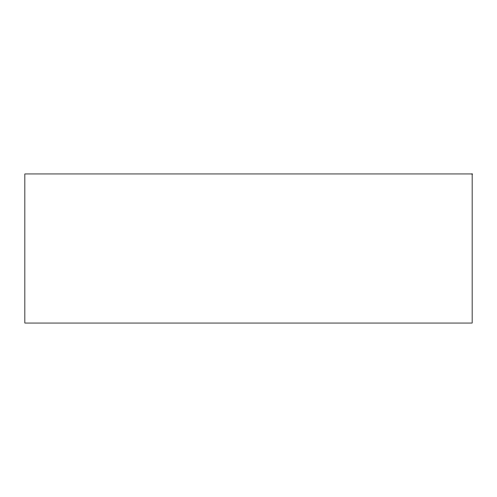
<?xml version="1.0" encoding="UTF-8"?>
<svg xmlns="http://www.w3.org/2000/svg" width="497" height="497" viewBox="0 0 497 497"><rect width="100%" height="100%" fill="white"/><g stroke="black" fill="none" stroke-linecap="round" stroke-linejoin="round"><path stroke-width="0.75" d="M472.15 173.95L24.85 173.95L24.85 323.05L472.15 323.05L472.15 173.95"/></g></svg>
